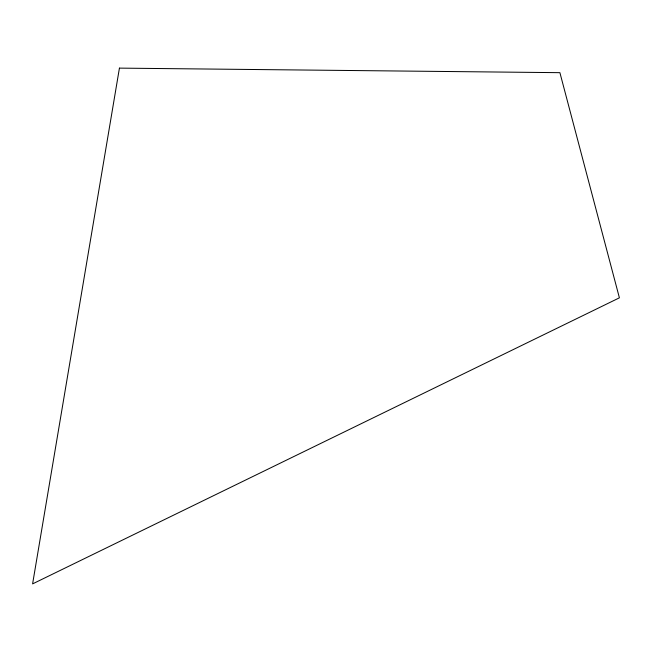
<?xml version="1.0" encoding="UTF-8"?>
<svg xmlns="http://www.w3.org/2000/svg" width="652" height="652" viewBox="0 0 652 652"><rect width="100%" height="100%" fill="white"/><g stroke="black" fill="none" stroke-linecap="round" stroke-linejoin="round"><path stroke-width="0.98" d="M119.43 68.118L32.6 583.882L619.4 297.825L559.905 72.674L119.43 68.118"/></g></svg>
